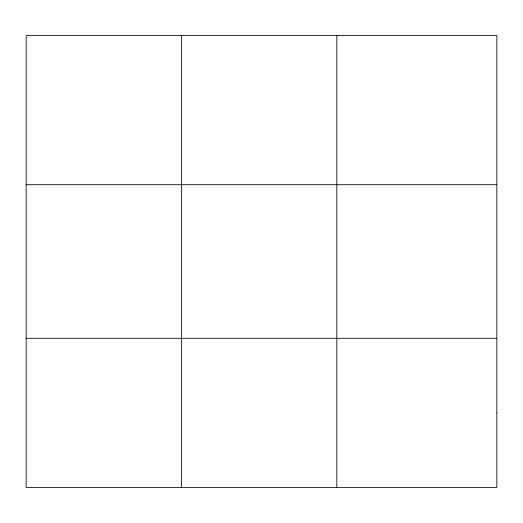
<?xml version="1.0" encoding="UTF-8"?>
<svg xmlns="http://www.w3.org/2000/svg" width="523" height="523" viewBox="0 0 523 523"><rect width="100%" height="100%" fill="white"/><g stroke="black" fill="none" stroke-linecap="round" stroke-linejoin="round"><path stroke-width="0.78" d="M181.481 487.416L181.481 35.584M336.812 487.416L336.812 35.584M26.15 184.691L496.85 184.691M26.15 338.309L496.85 338.309M496.85 412.863L496.85 487.416L26.15 487.416L26.15 35.584L496.85 35.584L496.85 412.863"/></g></svg>
